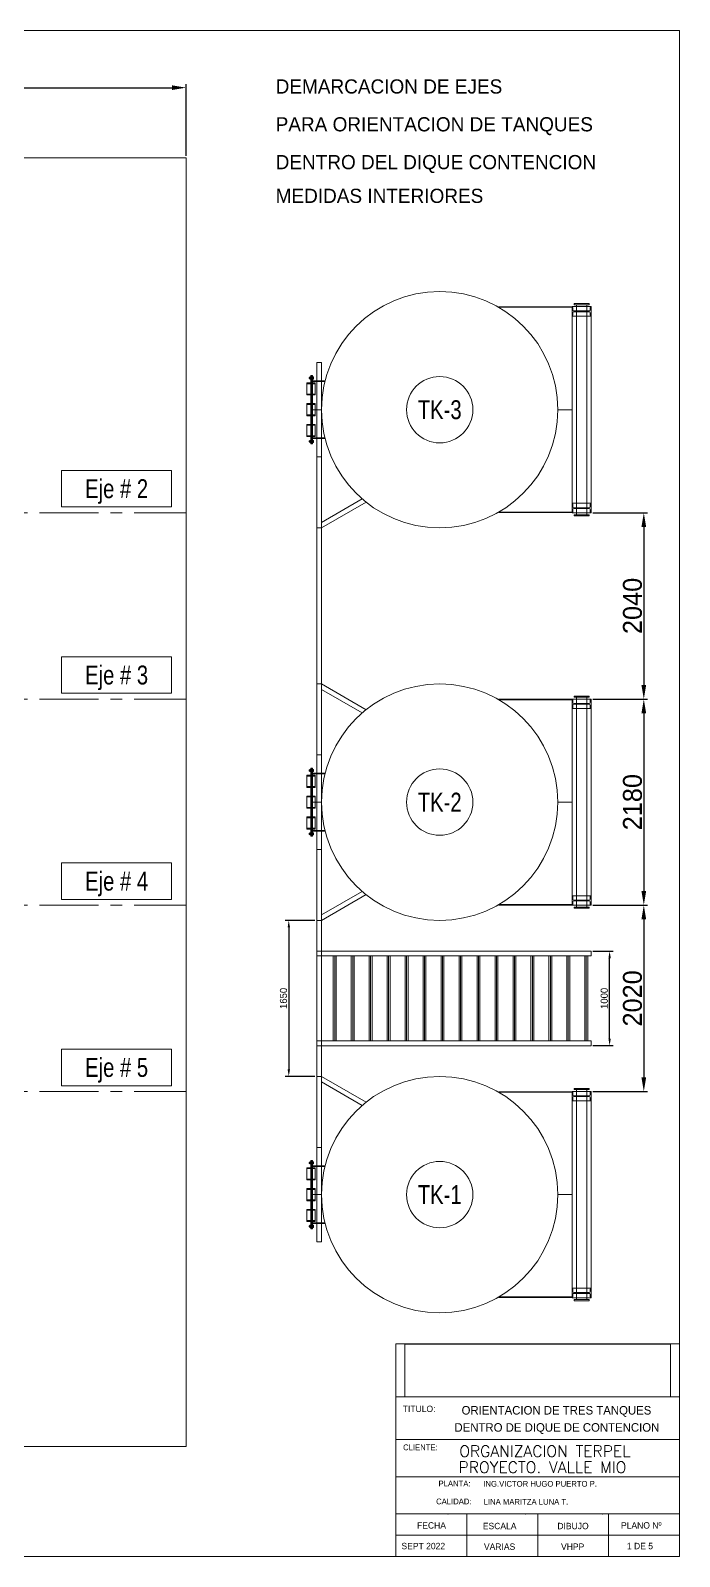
# Model space of a CAD drawing. Header units: millimetres. Extents: x 328839 to 396304, y 3800 to 39483.
# Drawn here: x 363123 to 369985, y 23347 to 39483 of the extents above; entities that cross this region are included whole.
import ezdxf
from ezdxf.enums import TextEntityAlignment as Align

# ---------------------------------------------------------------- set-up
doc = ezdxf.new("R2010")
doc.units = ezdxf.units.MM
doc.linetypes.add('CENTER', pattern=[2, 1.25, -0.25, 0.25, -0.25])
for name, color, linetype, lineweight in [('CENTER', 5, 'CENTER', 9), ('COTA', 2, 'Continuous', 9), ('cotas', 2, 'Continuous', 13), ('FIBRA', 3, 'Continuous', 20), ('ipe 200', 3, 'Continuous', 9), ('texto', 7, 'Continuous', 18)]:
    doc.layers.add(name, color=color, linetype=linetype, lineweight=lineweight)
doc.styles.add('ROMAND', font='romand')
doc.dimstyles.new('ISO-25', dxfattribs={"dimtxt": 75, "dimasz": 75, "dimexe": 37.5, "dimexo": 18.75, "dimgap": 19, "dimtad": 1, "dimtxsty": 'Standard', "dimcen": 75, "dimadec": 0, "dimazin": 0, "dimtfac": 1, "dimtmove": 0, "dimatfit": 3, "dimfxl": 1, "dimarcsym": 0})
picture_1 = doc.add_image_def('image1.jpg', size_in_pixel=(1415, 280))

# ---------------------------------------------------------------- blocks, each defined once
blk = doc.blocks.new('*U342')
at = {"layer": 'cotas'}
for p, q in [((-450, 15), (450, 15)), ((-450, 0), (450, 0)), ((-450, -15), (450, -15))]:
    blk.add_line(p, q, dxfattribs=at)
blk = doc.blocks.new('*U343')
at = {"layer": 'COTA', "color": 0, "linetype": 'ByBlock', "lineweight": -2, "transparency": 16777216}
for p in [(0, 0), (0, -190), (0, -380), (0, -570), (0, -760), (0, -950), (0, -1140), (0, -1330), (0, -1520), (0, -1710), (0, -1900), (0, -2090), (0, -2280), (0, -2470), (0, -2660)]:
    blk.add_blockref('*U342', p, dxfattribs=at)
blk = doc.blocks.new('*D347')
at = {"layer": 'COTA', "color": 0, "lineweight": -2, "transparency": 16777216}
for p, q in [((366131, 30074), (365817, 30074)), ((365854, 29999), (365854, 28499)), ((366131, 28424), (365817, 28424))]:
    blk.add_line(p, q, dxfattribs=at)
at = {"layer": 'COTA', "color": 0, "transparency": 16777216}
for points in [[(365842, 29999), (365867, 29999), (365854, 30074)], [(365842, 28499), (365867, 28499), (365854, 28424)]]:
    blk.add_solid(points, dxfattribs=at)
at = {"layer": 'Defpoints', "color": 0, "transparency": 16777216}
for p in [(366150, 30074), (365854, 28424), (366150, 28424)]:
    blk.add_point(p, dxfattribs=at)
at = {"layer": 'COTA', "color": 0, "transparency": 16777216, "insert": (365798, 29249), "char_height": 75, "attachment_point": 5, "rotation": 90}
blk.add_mtext('1650', dxfattribs=at)
blk = doc.blocks.new('*D348')
at = {"layer": 'COTA', "color": 0, "lineweight": -2, "transparency": 16777216}
for p, q in [((369069, 29749), (369284, 29749)), ((369246, 28824), (369246, 29674)), ((369069, 28749), (369284, 28749))]:
    blk.add_line(p, q, dxfattribs=at)
at = {"layer": 'COTA', "color": 0, "transparency": 16777216}
for points in [[(369234, 29674), (369259, 29674), (369246, 29749)], [(369234, 28824), (369259, 28824), (369246, 28749)]]:
    blk.add_solid(points, dxfattribs=at)
at = {"layer": 'Defpoints', "color": 0, "transparency": 16777216}
for p in [(369050, 29749), (369246, 29749), (369050, 28749)]:
    blk.add_point(p, dxfattribs=at)
at = {"layer": 'COTA', "color": 0, "transparency": 16777216, "insert": (369190, 29249), "char_height": 75, "attachment_point": 5, "rotation": 90}
blk.add_mtext('1000', dxfattribs=at)
blk = doc.blocks.new('*D349')
at = {"layer": 'Defpoints', "color": 0, "transparency": 16777216}
for p in [(364768, 38879), (351218, 38139), (364768, 38139)]:
    blk.add_point(p, dxfattribs=at)
at = {"layer": 'ipe 200', "color": 0, "lineweight": -2, "transparency": 16777216}
for p, q in [((351218, 38158), (351218, 38916)), ((364768, 38158), (364768, 38916)), ((351368, 38879), (364618, 38879))]:
    blk.add_line(p, q, dxfattribs=at)
at = {"layer": 'ipe 200', "color": 0, "transparency": 16777216}
for points in [[(351368, 38904), (351368, 38854), (351218, 38879)], [(364618, 38904), (364618, 38854), (364768, 38879)]]:
    blk.add_solid(points, dxfattribs=at)
at = {"layer": 'ipe 200', "color": 0, "transparency": 16777216, "insert": (357993, 39048), "char_height": 300, "attachment_point": 5}
blk.add_mtext('13550', dxfattribs=at)
blk = doc.blocks.new('*D344')
at = {"layer": 'Defpoints', "color": 0, "transparency": 16777216}
for p in [(369050, 34384), (369050, 32414), (369608, 32414)]:
    blk.add_point(p, dxfattribs=at)
at = {"layer": 'ipe 200', "color": 0, "lineweight": -2, "transparency": 16777216}
for p, q in [((369069, 34384), (369646, 34384)), ((369608, 34234), (369608, 32564)), ((369069, 32414), (369646, 32414))]:
    blk.add_line(p, q, dxfattribs=at)
at = {"layer": 'ipe 200', "color": 0, "transparency": 16777216}
for points in [[(369583, 34234), (369633, 34234), (369608, 34384)], [(369583, 32564), (369633, 32564), (369608, 32414)]]:
    blk.add_solid(points, dxfattribs=at)
at = {"layer": 'ipe 200', "color": 0, "transparency": 16777216, "insert": (369489, 33399), "char_height": 200, "attachment_point": 5, "rotation": 90}
blk.add_mtext('2040', dxfattribs=at)
blk = doc.blocks.new('*D345')
at = {"layer": 'Defpoints', "color": 0, "transparency": 16777216}
for p in [(369050, 32414), (369050, 30234), (369608, 30234)]:
    blk.add_point(p, dxfattribs=at)
at = {"layer": 'ipe 200', "color": 0, "lineweight": -2, "transparency": 16777216}
for p, q in [((369069, 32414), (369646, 32414)), ((369608, 32264), (369608, 30384)), ((369069, 30234), (369646, 30234))]:
    blk.add_line(p, q, dxfattribs=at)
at = {"layer": 'ipe 200', "color": 0, "transparency": 16777216}
for points in [[(369583, 32264), (369633, 32264), (369608, 32414)], [(369583, 30384), (369633, 30384), (369608, 30234)]]:
    blk.add_solid(points, dxfattribs=at)
at = {"layer": 'ipe 200', "color": 0, "transparency": 16777216, "insert": (369489, 31324), "char_height": 200, "attachment_point": 5, "rotation": 90}
blk.add_mtext('2180', dxfattribs=at)
blk = doc.blocks.new('*D346')
at = {"layer": 'Defpoints', "color": 0, "transparency": 16777216}
for p in [(369050, 30234), (369050, 28264), (369608, 28264)]:
    blk.add_point(p, dxfattribs=at)
at = {"layer": 'ipe 200', "color": 0, "lineweight": -2, "transparency": 16777216}
for p, q in [((369069, 30234), (369646, 30234)), ((369608, 30084), (369608, 28414)), ((369069, 28264), (369646, 28264))]:
    blk.add_line(p, q, dxfattribs=at)
at = {"layer": 'ipe 200', "color": 0, "transparency": 16777216}
for points in [[(369583, 30084), (369633, 30084), (369608, 30234)], [(369583, 28414), (369633, 28414), (369608, 28264)]]:
    blk.add_solid(points, dxfattribs=at)
at = {"layer": 'ipe 200', "color": 0, "transparency": 16777216, "insert": (369489, 29249), "char_height": 200, "attachment_point": 5, "rotation": 90}
blk.add_mtext('2020', dxfattribs=at)

msp = doc.modelspace()

# ---------------------------------------------------------------- linework, layer by layer
at = {"lineweight": 9}
for p, q in [((369985.062, 27097.478), (369985.062, 23347.478)), ((366986.494, 25597.478), (369985.062, 25597.478)), ((366986.494, 23347.478), (366986.494, 25597.478)), ((366986.494, 25034.978), (369985.062, 25034.978)), ((366986.494, 24584.978), (369985.062, 24584.978)), ((366986.494, 24397.478), (366986.494, 23947.478)), ((366986.494, 24187.998), (369985.062, 24187.998)), ((366986.494, 23647.478), (366986.494, 23947.478)), ((366986.494, 23797.478), (369985.062, 23797.478)), ((367736.136, 23797.478), (367736.136, 23347.478)), ((368485.778, 23797.478), (368485.778, 23347.478)), ((369235.42, 23797.478), (369235.42, 23347.478)), ((366986.494, 23347.478), (366986.494, 23647.478)), ((366986.494, 23572.478), (369985.062, 23572.478)), ((369985.062, 23347.478), (365635.062, 23347.478)), ((369985.062, 23347.478), (365635.062, 23347.478)), ((366236.494, 23347.478), (366986.494, 23347.478)), ((366236.494, 23347.478), (366986.494, 23347.478))]:
    msp.add_line(p, q, dxfattribs=at)
for p in [(367538.187, 23797.478), (368353.812, 23797.478), (369169.437, 23797.478)]:
    msp.add_point(p, dxfattribs=at)
at = {"layer": 'CENTER', "ltscale": 500}
for p, q in [((351218.113, 34383.852), (364768.113, 34383.852)), ((351218.113, 32413.852), (364768.113, 32413.852)), ((351218.113, 30233.852), (364768.113, 30233.852)), ((351218.113, 28263.852), (364768.113, 28263.852))]:
    msp.add_line(p, q, dxfattribs=at)
at = {"layer": 'COTA'}
for p, q in [((368074.842, 36562.384), (368849.842, 36562.384)), ((368074.842, 36556.384), (368849.842, 36556.384)), ((368849.842, 34383.852), (368849.842, 36563.852)), ((368849.842, 36463.852), (368849.842, 36563.852)), ((369049.842, 36563.852), (368849.842, 36563.852)), ((368849.842, 34391.32), (368849.842, 36556.384)), ((368857.842, 36527.852), (368857.842, 36555.852)), ((368857.842, 36471.852), (368857.842, 36499.852)), ((368867.842, 36517.852), (369031.842, 36517.852)), ((368867.842, 36509.852), (369031.842, 36509.852)), ((368869.842, 36583.852), (368869.842, 36595.852)), ((368869.842, 36595.852), (369029.842, 36595.852)), ((368869.842, 36583.852), (369029.842, 36583.852)), ((368894.842, 34363.852), (368894.842, 36583.852)), ((369004.842, 34363.852), (369004.842, 36583.852)), ((369029.842, 36595.852), (369029.842, 36583.852)), ((369041.842, 36555.852), (369041.842, 36527.852)), ((369041.842, 36499.852), (369041.842, 36471.852)), ((369049.842, 36563.852), (369049.842, 36463.852)), ((369049.842, 34383.852), (369049.842, 36563.852)), ((368849.842, 36463.852), (369049.842, 36463.852)), ((366149.842, 34973.852), (366149.842, 35973.852)), ((366149.842, 35973.852), (366199.842, 35973.852)), ((366199.842, 35973.852), (366199.842, 34973.852)), ((368699.842, 35473.852), (368849.842, 35473.852)), ((366199.842, 34973.852), (366149.842, 34973.852)), ((366149.842, 34973.852), (366149.842, 34223.852)), ((366199.842, 34223.852), (366199.842, 34973.852)), ((366630.225, 34530.069), (366199.842, 34281.587)), ((366671.199, 34495.99), (366199.842, 34223.852)), ((368074.842, 34391.32), (368849.842, 34391.32)), ((368074.842, 34385.32), (368849.842, 34385.32)), ((368849.842, 34383.852), (368849.842, 34483.852)), ((368849.842, 34483.852), (369049.842, 34483.852)), ((368849.842, 34383.852), (369049.842, 34383.852)), ((368857.842, 34447.852), (368857.842, 34475.852)), ((368857.842, 34391.852), (368857.842, 34419.852)), ((368867.842, 34437.852), (369031.842, 34437.852)), ((368867.842, 34429.852), (369031.842, 34429.852)), ((369041.842, 34475.852), (369041.842, 34447.852)), ((369041.842, 34419.852), (369041.842, 34391.852)), ((369049.842, 34483.852), (369049.842, 34383.852)), ((366149.842, 34223.852), (366199.842, 34223.852)), ((366149.842, 32573.852), (366149.842, 34223.852)), ((366199.842, 32573.852), (366199.842, 34223.852)), ((368869.842, 34363.852), (369029.842, 34363.852)), ((368869.842, 34363.852), (368869.842, 34351.852)), ((368869.842, 34351.852), (369029.842, 34351.852)), ((369029.842, 34351.852), (369029.842, 34363.852)), ((366149.842, 31823.852), (366149.842, 32573.852)), ((366149.842, 32573.852), (366199.842, 32573.852)), ((366671.199, 32301.714), (366199.842, 32573.852)), ((366199.842, 32573.852), (366199.842, 31823.852)), ((366630.225, 32267.636), (366199.842, 32516.117)), ((368869.842, 32433.852), (368869.842, 32445.852)), ((368869.842, 32445.852), (369029.842, 32445.852)), ((368869.842, 32433.852), (369029.842, 32433.852)), ((368894.842, 30213.852), (368894.842, 32433.852)), ((369004.842, 30213.852), (369004.842, 32433.852)), ((369029.842, 32445.852), (369029.842, 32433.852)), ((368074.842, 32412.384), (368849.842, 32412.384)), ((368074.842, 32406.384), (368849.842, 32406.384)), ((368849.842, 30233.852), (368849.842, 32413.852)), ((368849.842, 32313.852), (368849.842, 32413.852)), ((369049.842, 32413.852), (368849.842, 32413.852)), ((368849.842, 30241.32), (368849.842, 32406.384)), ((368849.842, 32313.852), (369049.842, 32313.852)), ((368857.842, 32377.852), (368857.842, 32405.852)), ((368857.842, 32321.852), (368857.842, 32349.852)), ((368867.842, 32367.852), (369031.842, 32367.852)), ((368867.842, 32359.852), (369031.842, 32359.852)), ((369041.842, 32405.852), (369041.842, 32377.852)), ((369041.842, 32349.852), (369041.842, 32321.852)), ((369049.842, 32413.852), (369049.842, 32313.852)), ((369049.842, 30233.852), (369049.842, 32413.852)), ((366149.842, 30823.852), (366149.842, 31823.852)), ((366149.842, 31823.852), (366199.842, 31823.852)), ((366199.842, 31823.852), (366199.842, 30823.852)), ((368699.842, 31323.852), (368849.842, 31323.852)), ((366199.842, 30823.852), (366149.842, 30823.852)), ((366149.842, 30823.852), (366149.842, 30073.852)), ((366199.842, 30073.852), (366199.842, 30823.852)), ((366630.225, 30380.069), (366199.842, 30131.587)), ((366671.199, 30345.99), (366199.842, 30073.852)), ((368074.842, 30241.32), (368849.842, 30241.32)), ((368074.842, 30235.32), (368849.842, 30235.32)), ((368849.842, 30233.852), (368849.842, 30333.852)), ((368849.842, 30333.852), (369049.842, 30333.852)), ((368849.842, 30233.852), (369049.842, 30233.852)), ((368857.842, 30297.852), (368857.842, 30325.852)), ((368857.842, 30241.852), (368857.842, 30269.852)), ((368867.842, 30287.852), (369031.842, 30287.852)), ((368867.842, 30279.852), (369031.842, 30279.852)), ((368869.842, 30213.852), (369029.842, 30213.852)), ((368869.842, 30213.852), (368869.842, 30201.852)), ((368869.842, 30201.852), (369029.842, 30201.852)), ((369029.842, 30201.852), (369029.842, 30213.852)), ((369041.842, 30325.852), (369041.842, 30297.852)), ((369041.842, 30269.852), (369041.842, 30241.852)), ((369049.842, 30333.852), (369049.842, 30233.852)), ((366149.842, 30073.852), (366199.842, 30073.852)), ((366149.842, 28423.852), (366149.842, 30073.852)), ((366199.842, 28423.852), (366199.842, 30073.852)), ((366149.842, 29748.852), (369049.842, 29748.852)), ((366149.842, 29698.852), (369049.842, 29698.852)), ((369049.842, 29698.852), (369049.842, 29748.852)), ((366149.842, 28798.852), (369049.842, 28798.852)), ((366149.842, 28748.852), (369049.842, 28748.852)), ((369049.842, 28748.852), (369049.842, 28798.852)), ((366149.842, 27673.852), (366149.842, 28423.852)), ((366149.842, 28423.852), (366199.842, 28423.852)), ((366671.199, 28151.714), (366199.842, 28423.852)), ((366199.842, 28423.852), (366199.842, 27673.852)), ((366630.225, 28117.636), (366199.842, 28366.117)), ((368074.842, 28262.384), (368849.842, 28262.384)), ((368074.842, 28256.384), (368849.842, 28256.384)), ((368849.842, 26083.852), (368849.842, 28263.852)), ((368849.842, 28163.852), (368849.842, 28263.852)), ((369049.842, 28263.852), (368849.842, 28263.852)), ((368849.842, 26091.32), (368849.842, 28256.384)), ((368857.842, 28227.852), (368857.842, 28255.852)), ((368869.842, 28283.852), (368869.842, 28295.852)), ((368869.842, 28295.852), (369029.842, 28295.852)), ((368869.842, 28283.852), (369029.842, 28283.852)), ((368894.842, 26063.852), (368894.842, 28283.852)), ((369004.842, 26063.852), (369004.842, 28283.852)), ((369029.842, 28295.852), (369029.842, 28283.852)), ((369041.842, 28255.852), (369041.842, 28227.852)), ((369049.842, 28263.852), (369049.842, 28163.852)), ((369049.842, 26083.852), (369049.842, 28263.852)), ((368849.842, 28163.852), (369049.842, 28163.852)), ((368857.842, 28171.852), (368857.842, 28199.852)), ((368867.842, 28217.852), (369031.842, 28217.852)), ((368867.842, 28209.852), (369031.842, 28209.852)), ((369041.842, 28199.852), (369041.842, 28171.852)), ((366149.842, 26673.852), (366149.842, 27673.852)), ((366149.842, 27673.852), (366199.842, 27673.852)), ((366199.842, 27673.852), (366199.842, 26673.852)), ((368699.842, 27173.852), (368849.842, 27173.852)), ((366199.842, 26673.852), (366149.842, 26673.852)), ((368849.842, 26083.852), (368849.842, 26183.852)), ((368849.842, 26183.852), (369049.842, 26183.852)), ((368857.842, 26147.852), (368857.842, 26175.852)), ((369041.842, 26175.852), (369041.842, 26147.852)), ((369049.842, 26183.852), (369049.842, 26083.852)), ((368074.842, 26091.32), (368849.842, 26091.32)), ((368074.842, 26085.32), (368849.842, 26085.32)), ((368849.842, 26083.852), (369049.842, 26083.852)), ((368857.842, 26091.852), (368857.842, 26119.852)), ((368867.842, 26137.852), (369031.842, 26137.852)), ((368867.842, 26129.852), (369031.842, 26129.852)), ((368869.842, 26063.852), (369029.842, 26063.852)), ((368869.842, 26063.852), (368869.842, 26051.852)), ((368869.842, 26051.852), (369029.842, 26051.852)), ((369029.842, 26051.852), (369029.842, 26063.852)), ((369041.842, 26119.852), (369041.842, 26091.852))]:
    msp.add_line(p, q, dxfattribs=at)
at = {"layer": 'COTA', "lineweight": 9}
for p, q in [((366088.842, 35113.852), (366088.842, 35833.852)), ((366096.842, 35833.852), (366088.842, 35833.852)), ((366096.842, 35833.852), (366099.842, 35833.852)), ((366096.842, 35833.852), (366096.842, 35113.852)), ((366096.842, 35778.852), (366096.842, 35833.852)), ((366099.842, 35168.852), (366099.842, 35833.852)), ((366099.842, 35778.852), (366099.842, 35833.852)), ((366105.842, 35833.852), (366099.842, 35833.852)), ((366105.842, 35833.852), (366105.842, 35113.852)), ((366043.842, 35629.852), (366043.842, 35757.852)), ((366043.842, 35757.852), (366133.842, 35757.852)), ((366069.842, 35802.852), (366069.842, 35814.852)), ((366069.842, 35814.852), (366105.842, 35814.852)), ((366105.842, 35802.852), (366069.842, 35802.852)), ((366077.842, 35819.852), (366076.842, 35818.852)), ((366076.842, 35818.852), (366076.842, 35798.852)), ((366077.842, 35797.852), (366076.842, 35798.852)), ((366077.842, 35819.852), (366087.842, 35819.852)), ((366077.842, 35814.852), (366088.842, 35814.852)), ((366077.842, 35802.852), (366088.842, 35802.852)), ((366087.842, 35797.852), (366077.842, 35797.852)), ((366087.842, 35819.852), (366088.842, 35818.852)), ((366087.842, 35797.852), (366088.842, 35798.852)), ((366088.842, 35818.852), (366088.842, 35798.852)), ((366099.842, 35778.852), (366096.842, 35778.852)), ((366105.842, 35778.852), (366099.842, 35778.852)), ((366099.842, 35778.852), (366105.842, 35772.852)), ((366105.842, 35797.852), (366105.842, 35819.852)), ((366105.842, 35819.852), (366112.842, 35819.852)), ((366105.842, 35814.852), (366105.842, 35802.852)), ((366105.842, 35814.852), (366113.842, 35814.852)), ((366105.842, 35802.852), (366113.842, 35802.852)), ((366112.842, 35797.852), (366105.842, 35797.852)), ((366105.842, 35778.852), (366237.623, 35778.852)), ((366105.842, 35772.852), (366236.13, 35772.852)), ((366112.842, 35819.852), (366113.842, 35818.852)), ((366112.842, 35797.852), (366113.842, 35798.852)), ((366113.842, 35818.852), (366113.842, 35798.852)), ((366133.842, 35757.852), (366133.842, 35629.852)), ((366133.842, 35629.852), (366043.842, 35629.852)), ((366043.842, 35409.852), (366043.842, 35537.852)), ((366043.842, 35537.852), (366133.842, 35537.852)), ((366133.842, 35537.852), (366133.842, 35409.852)), ((366133.842, 35409.852), (366043.842, 35409.852)), ((366099.842, 35473.852), (366199.842, 35473.852)), ((366043.842, 35189.852), (366043.842, 35317.852)), ((366043.842, 35317.852), (366133.842, 35317.852)), ((366133.842, 35189.852), (366043.842, 35189.852)), ((366133.842, 35317.852), (366133.842, 35189.852)), ((366069.842, 35144.852), (366069.842, 35132.852)), ((366105.842, 35144.852), (366069.842, 35144.852)), ((366069.842, 35132.852), (366105.842, 35132.852)), ((366077.842, 35149.852), (366076.842, 35148.852)), ((366076.842, 35128.852), (366076.842, 35148.852)), ((366077.842, 35127.852), (366076.842, 35128.852)), ((366087.842, 35149.852), (366077.842, 35149.852)), ((366077.842, 35144.852), (366088.842, 35144.852)), ((366077.842, 35132.852), (366088.842, 35132.852)), ((366077.842, 35127.852), (366087.842, 35127.852)), ((366087.842, 35149.852), (366088.842, 35148.852)), ((366087.842, 35127.852), (366088.842, 35128.852)), ((366088.842, 35128.852), (366088.842, 35148.852)), ((366088.842, 35113.852), (366096.842, 35113.852)), ((366096.842, 35113.852), (366088.842, 35113.852)), ((366096.842, 35113.852), (366099.842, 35113.852)), ((366099.842, 35168.852), (366105.842, 35174.852)), ((366099.842, 35168.852), (366237.623, 35168.852)), ((366099.842, 35113.852), (366099.842, 35168.852)), ((366105.842, 35113.852), (366099.842, 35113.852)), ((366105.842, 35174.852), (366236.13, 35174.852)), ((366105.842, 35149.852), (366105.842, 35127.852)), ((366112.842, 35149.852), (366105.842, 35149.852)), ((366105.842, 35132.852), (366105.842, 35144.852)), ((366105.842, 35144.852), (366113.842, 35144.852)), ((366105.842, 35132.852), (366113.842, 35132.852)), ((366105.842, 35127.852), (366112.842, 35127.852)), ((366112.842, 35149.852), (366113.842, 35148.852)), ((366112.842, 35127.852), (366113.842, 35128.852)), ((366113.842, 35128.852), (366113.842, 35148.852)), ((366069.842, 31652.852), (366069.842, 31664.852)), ((366069.842, 31664.852), (366105.842, 31664.852)), ((366105.842, 31652.852), (366069.842, 31652.852)), ((366077.842, 31669.852), (366076.842, 31668.852)), ((366076.842, 31668.852), (366076.842, 31648.852)), ((366077.842, 31647.852), (366076.842, 31648.852)), ((366077.842, 31669.852), (366087.842, 31669.852)), ((366077.842, 31664.852), (366088.842, 31664.852)), ((366077.842, 31652.852), (366088.842, 31652.852)), ((366087.842, 31647.852), (366077.842, 31647.852)), ((366087.842, 31669.852), (366088.842, 31668.852)), ((366087.842, 31647.852), (366088.842, 31648.852)), ((366088.842, 30963.852), (366088.842, 31683.852)), ((366096.842, 31683.852), (366088.842, 31683.852)), ((366088.842, 31668.852), (366088.842, 31648.852)), ((366096.842, 31683.852), (366099.842, 31683.852)), ((366096.842, 31683.852), (366096.842, 30963.852)), ((366096.842, 31628.852), (366096.842, 31683.852)), ((366099.842, 31628.852), (366096.842, 31628.852)), ((366099.842, 31018.852), (366099.842, 31683.852)), ((366099.842, 31628.852), (366099.842, 31683.852)), ((366105.842, 31683.852), (366099.842, 31683.852)), ((366105.842, 31628.852), (366099.842, 31628.852)), ((366099.842, 31628.852), (366105.842, 31622.852)), ((366105.842, 31683.852), (366105.842, 30963.852)), ((366105.842, 31647.852), (366105.842, 31669.852)), ((366105.842, 31669.852), (366112.842, 31669.852)), ((366105.842, 31664.852), (366105.842, 31652.852)), ((366105.842, 31664.852), (366113.842, 31664.852)), ((366105.842, 31652.852), (366113.842, 31652.852)), ((366112.842, 31647.852), (366105.842, 31647.852)), ((366105.842, 31628.852), (366237.623, 31628.852)), ((366112.842, 31669.852), (366113.842, 31668.852)), ((366112.842, 31647.852), (366113.842, 31648.852)), ((366113.842, 31668.852), (366113.842, 31648.852)), ((366043.842, 31479.852), (366043.842, 31607.852)), ((366043.842, 31607.852), (366133.842, 31607.852)), ((366133.842, 31479.852), (366043.842, 31479.852)), ((366105.842, 31622.852), (366236.13, 31622.852)), ((366133.842, 31607.852), (366133.842, 31479.852)), ((366043.842, 31259.852), (366043.842, 31387.852)), ((366043.842, 31387.852), (366133.842, 31387.852)), ((366099.842, 31323.852), (366199.842, 31323.852)), ((366133.842, 31387.852), (366133.842, 31259.852)), ((366133.842, 31259.852), (366043.842, 31259.852)), ((366043.842, 31039.852), (366043.842, 31167.852)), ((366043.842, 31167.852), (366133.842, 31167.852)), ((366133.842, 31167.852), (366133.842, 31039.852)), ((366133.842, 31039.852), (366043.842, 31039.852)), ((366069.842, 30994.852), (366069.842, 30982.852)), ((366105.842, 30994.852), (366069.842, 30994.852)), ((366069.842, 30982.852), (366105.842, 30982.852)), ((366077.842, 30999.852), (366076.842, 30998.852)), ((366076.842, 30978.852), (366076.842, 30998.852)), ((366087.842, 30999.852), (366077.842, 30999.852)), ((366077.842, 30994.852), (366088.842, 30994.852)), ((366077.842, 30982.852), (366088.842, 30982.852)), ((366087.842, 30999.852), (366088.842, 30998.852)), ((366088.842, 30978.852), (366088.842, 30998.852)), ((366099.842, 31018.852), (366105.842, 31024.852)), ((366099.842, 31018.852), (366237.623, 31018.852)), ((366099.842, 30963.852), (366099.842, 31018.852)), ((366105.842, 31024.852), (366236.13, 31024.852)), ((366105.842, 30999.852), (366105.842, 30977.852)), ((366112.842, 30999.852), (366105.842, 30999.852)), ((366105.842, 30982.852), (366105.842, 30994.852)), ((366105.842, 30994.852), (366113.842, 30994.852)), ((366105.842, 30982.852), (366113.842, 30982.852)), ((366112.842, 30999.852), (366113.842, 30998.852)), ((366113.842, 30978.852), (366113.842, 30998.852)), ((366077.842, 30977.852), (366076.842, 30978.852)), ((366077.842, 30977.852), (366087.842, 30977.852)), ((366087.842, 30977.852), (366088.842, 30978.852)), ((366088.842, 30963.852), (366096.842, 30963.852)), ((366096.842, 30963.852), (366088.842, 30963.852)), ((366096.842, 30963.852), (366099.842, 30963.852)), ((366105.842, 30963.852), (366099.842, 30963.852)), ((366105.842, 30977.852), (366112.842, 30977.852)), ((366112.842, 30977.852), (366113.842, 30978.852)), ((366043.842, 27329.852), (366043.842, 27457.852)), ((366043.842, 27457.852), (366133.842, 27457.852)), ((366069.842, 27502.852), (366069.842, 27514.852)), ((366069.842, 27514.852), (366105.842, 27514.852)), ((366105.842, 27502.852), (366069.842, 27502.852)), ((366077.842, 27519.852), (366076.842, 27518.852)), ((366076.842, 27518.852), (366076.842, 27498.852)), ((366077.842, 27497.852), (366076.842, 27498.852)), ((366077.842, 27519.852), (366087.842, 27519.852)), ((366077.842, 27514.852), (366088.842, 27514.852)), ((366077.842, 27502.852), (366088.842, 27502.852)), ((366087.842, 27497.852), (366077.842, 27497.852)), ((366087.842, 27519.852), (366088.842, 27518.852)), ((366087.842, 27497.852), (366088.842, 27498.852)), ((366088.842, 26813.852), (366088.842, 27533.852)), ((366096.842, 27533.852), (366088.842, 27533.852)), ((366088.842, 27518.852), (366088.842, 27498.852)), ((366096.842, 27533.852), (366099.842, 27533.852)), ((366096.842, 27533.852), (366096.842, 26813.852)), ((366096.842, 27478.852), (366096.842, 27533.852)), ((366099.842, 27478.852), (366096.842, 27478.852)), ((366099.842, 26868.852), (366099.842, 27533.852)), ((366099.842, 27478.852), (366099.842, 27533.852)), ((366105.842, 27533.852), (366099.842, 27533.852)), ((366105.842, 27478.852), (366099.842, 27478.852)), ((366099.842, 27478.852), (366105.842, 27472.852)), ((366105.842, 27533.852), (366105.842, 26813.852)), ((366105.842, 27497.852), (366105.842, 27519.852)), ((366105.842, 27519.852), (366112.842, 27519.852)), ((366105.842, 27514.852), (366105.842, 27502.852)), ((366105.842, 27514.852), (366113.842, 27514.852)), ((366105.842, 27502.852), (366113.842, 27502.852)), ((366112.842, 27497.852), (366105.842, 27497.852)), ((366105.842, 27478.852), (366237.623, 27478.852)), ((366105.842, 27472.852), (366236.13, 27472.852)), ((366112.842, 27519.852), (366113.842, 27518.852)), ((366112.842, 27497.852), (366113.842, 27498.852)), ((366113.842, 27518.852), (366113.842, 27498.852)), ((366133.842, 27457.852), (366133.842, 27329.852)), ((366133.842, 27329.852), (366043.842, 27329.852)), ((366043.842, 27109.852), (366043.842, 27237.852)), ((366043.842, 27237.852), (366133.842, 27237.852)), ((366133.842, 27109.852), (366043.842, 27109.852)), ((366099.842, 27173.852), (366199.842, 27173.852)), ((366133.842, 27237.852), (366133.842, 27109.852)), ((366043.842, 26889.852), (366043.842, 27017.852)), ((366043.842, 27017.852), (366133.842, 27017.852)), ((366133.842, 27017.852), (366133.842, 26889.852)), ((366133.842, 26889.852), (366043.842, 26889.852)), ((366069.842, 26844.852), (366069.842, 26832.852)), ((366105.842, 26844.852), (366069.842, 26844.852)), ((366069.842, 26832.852), (366105.842, 26832.852)), ((366077.842, 26849.852), (366076.842, 26848.852)), ((366076.842, 26828.852), (366076.842, 26848.852)), ((366077.842, 26827.852), (366076.842, 26828.852)), ((366087.842, 26849.852), (366077.842, 26849.852)), ((366077.842, 26844.852), (366088.842, 26844.852)), ((366077.842, 26832.852), (366088.842, 26832.852)), ((366077.842, 26827.852), (366087.842, 26827.852)), ((366087.842, 26849.852), (366088.842, 26848.852)), ((366087.842, 26827.852), (366088.842, 26828.852)), ((366088.842, 26828.852), (366088.842, 26848.852)), ((366088.842, 26813.852), (366096.842, 26813.852)), ((366096.842, 26813.852), (366088.842, 26813.852)), ((366096.842, 26813.852), (366099.842, 26813.852)), ((366099.842, 26868.852), (366105.842, 26874.852)), ((366099.842, 26868.852), (366237.623, 26868.852)), ((366099.842, 26813.852), (366099.842, 26868.852)), ((366105.842, 26813.852), (366099.842, 26813.852)), ((366105.842, 26874.852), (366236.13, 26874.852)), ((366105.842, 26849.852), (366105.842, 26827.852)), ((366112.842, 26849.852), (366105.842, 26849.852)), ((366105.842, 26832.852), (366105.842, 26844.852)), ((366105.842, 26844.852), (366113.842, 26844.852)), ((366105.842, 26832.852), (366113.842, 26832.852)), ((366105.842, 26827.852), (366112.842, 26827.852)), ((366112.842, 26849.852), (366113.842, 26848.852)), ((366112.842, 26827.852), (366113.842, 26828.852)), ((366113.842, 26828.852), (366113.842, 26848.852))]:
    msp.add_line(p, q, dxfattribs=at)
at = {"layer": 'COTA', "lineweight": 9, "ltscale": 0.1}
for p, q in [((366043.842, 35748.852), (366133.842, 35748.852)), ((366043.842, 35638.852), (366133.842, 35638.852)), ((366043.842, 35528.852), (366133.842, 35528.852)), ((366043.842, 35418.852), (366133.842, 35418.852)), ((366043.842, 35308.852), (366133.842, 35308.852)), ((366043.842, 35198.852), (366133.842, 35198.852)), ((366043.842, 31598.852), (366133.842, 31598.852)), ((366043.842, 31488.852), (366133.842, 31488.852)), ((366043.842, 31378.852), (366133.842, 31378.852)), ((366043.842, 31268.852), (366133.842, 31268.852)), ((366043.842, 31158.852), (366133.842, 31158.852)), ((366043.842, 31048.852), (366133.842, 31048.852)), ((366043.842, 27448.852), (366133.842, 27448.852)), ((366043.842, 27338.852), (366133.842, 27338.852)), ((366043.842, 27228.852), (366133.842, 27228.852)), ((366043.842, 27118.852), (366133.842, 27118.852)), ((366043.842, 27008.852), (366133.842, 27008.852)), ((366043.842, 26898.852), (366133.842, 26898.852))]:
    msp.add_line(p, q, dxfattribs=at)
at = {"layer": 'COTA', "lineweight": 9, "ltscale": 0.05}
for p, q in [((366069.842, 35813.852), (366105.842, 35813.852)), ((366105.842, 35803.852), (366069.842, 35803.852)), ((366105.842, 35143.852), (366069.842, 35143.852)), ((366069.842, 35133.852), (366105.842, 35133.852)), ((366069.842, 31663.852), (366105.842, 31663.852)), ((366105.842, 31653.852), (366069.842, 31653.852)), ((366105.842, 30993.852), (366069.842, 30993.852)), ((366069.842, 30983.852), (366105.842, 30983.852)), ((366069.842, 27513.852), (366105.842, 27513.852)), ((366105.842, 27503.852), (366069.842, 27503.852)), ((366105.842, 26843.852), (366069.842, 26843.852)), ((366069.842, 26833.852), (366105.842, 26833.852))]:
    msp.add_line(p, q, dxfattribs=at)
at = {"layer": 'COTA'}
for centre in [(367449.842, 35473.852), (367449.842, 31323.852), (367449.842, 27173.852)]:
    msp.add_circle(centre, 1250, dxfattribs=at)
for centre, radius, start, end in [((368849.842, 36555.852), 8, 0, 90), ((368849.842, 36471.852), 8, 270, 0), ((368867.842, 36527.852), 10, 180, 270), ((368867.842, 36499.852), 10, 90, 180), ((369031.842, 36527.852), 10, 270, 0), ((369031.842, 36499.852), 10, 0, 90), ((369049.842, 36555.852), 8, 90, 180), ((369049.842, 36471.852), 8, 180, 270), ((368849.842, 34475.852), 8, 0, 90), ((368849.842, 34391.852), 8, 270, 0), ((368867.842, 34447.852), 10, 180, 270), ((368867.842, 34419.852), 10, 90, 180), ((369031.842, 34447.852), 10, 270, 0), ((369031.842, 34419.852), 10, 0, 90), ((369049.842, 34475.852), 8, 90, 180), ((369049.842, 34391.852), 8, 180, 270), ((368849.842, 32405.852), 8, 0, 90), ((368849.842, 32321.852), 8, 270, 0), ((368867.842, 32377.852), 10, 180, 270), ((368867.842, 32349.852), 10, 90, 180), ((369031.842, 32377.852), 10, 270, 0), ((369031.842, 32349.852), 10, 0, 90), ((369049.842, 32405.852), 8, 90, 180), ((369049.842, 32321.852), 8, 180, 270), ((368849.842, 30325.852), 8, 0, 90), ((368849.842, 30241.852), 8, 270, 0), ((368867.842, 30297.852), 10, 180, 270), ((368867.842, 30269.852), 10, 90, 180), ((369031.842, 30297.852), 10, 270, 0), ((369031.842, 30269.852), 10, 0, 90), ((369049.842, 30325.852), 8, 90, 180), ((369049.842, 30241.852), 8, 180, 270), ((368849.842, 28255.852), 8, 0, 90), ((369049.842, 28255.852), 8, 90, 180), ((368849.842, 28171.852), 8, 270, 0), ((368867.842, 28227.852), 10, 180, 270), ((368867.842, 28199.852), 10, 90, 180), ((369031.842, 28227.852), 10, 270, 0), ((369031.842, 28199.852), 10, 0, 90), ((369049.842, 28171.852), 8, 180, 270), ((368849.842, 26175.852), 8, 0, 90), ((368867.842, 26147.852), 10, 180, 270), ((369031.842, 26147.852), 10, 270, 0), ((369049.842, 26175.852), 8, 90, 180), ((368849.842, 26091.852), 8, 270, 0), ((368867.842, 26119.852), 10, 90, 180), ((369031.842, 26119.852), 10, 0, 90), ((369049.842, 26091.852), 8, 180, 270)]:
    msp.add_arc(centre, radius, start, end, dxfattribs=at)
at = {"layer": 'COTA', "lineweight": 9}
for centre, radius, start, end in [((366080.467, 35817.352), 3.625, 136.397181, 223.602819), ((366095.342, 35808.852), 18.5, 161.0753556, 198.9246444), ((366080.467, 35800.352), 3.625, 136.397181, 223.602819), ((366085.217, 35817.352), 3.625, 316.397181, 43.602819), ((366070.342, 35808.852), 18.5, 341.0753556, 18.9246444), ((366085.217, 35800.352), 3.625, 316.397181, 43.602819), ((366110.217, 35817.352), 3.625, 316.397181, 43.602819), ((366095.342, 35808.852), 18.5, 341.0753556, 18.9246444), ((366110.217, 35800.352), 3.625, 316.397181, 43.602819), ((366080.467, 35147.352), 3.625, 136.397181, 223.602819), ((366095.342, 35138.852), 18.5, 161.0753556, 198.9246444), ((366080.467, 35130.352), 3.625, 136.397181, 223.602819), ((366085.217, 35147.352), 3.625, 316.397181, 43.602819), ((366070.342, 35138.852), 18.5, 341.0753556, 18.9246444), ((366085.217, 35130.352), 3.625, 316.397181, 43.602819), ((366110.217, 35147.352), 3.625, 316.397181, 43.602819), ((366095.342, 35138.852), 18.5, 341.0753556, 18.9246444), ((366110.217, 35130.352), 3.625, 316.397181, 43.602819), ((366080.467, 31667.352), 3.625, 136.397181, 223.602819), ((366095.342, 31658.852), 18.5, 161.0753556, 198.9246444), ((366080.467, 31650.352), 3.625, 136.397181, 223.602819), ((366085.217, 31667.352), 3.625, 316.397181, 43.602819), ((366070.342, 31658.852), 18.5, 341.0753556, 18.9246444), ((366085.217, 31650.352), 3.625, 316.397181, 43.602819), ((366110.217, 31667.352), 3.625, 316.397181, 43.602819), ((366095.342, 31658.852), 18.5, 341.0753556, 18.9246444), ((366110.217, 31650.352), 3.625, 316.397181, 43.602819), ((366080.467, 30997.352), 3.625, 136.397181, 223.602819), ((366095.342, 30988.852), 18.5, 161.0753556, 198.9246444), ((366080.467, 30980.352), 3.625, 136.397181, 223.602819), ((366085.217, 30997.352), 3.625, 316.397181, 43.602819), ((366070.342, 30988.852), 18.5, 341.0753556, 18.9246444), ((366085.217, 30980.352), 3.625, 316.397181, 43.602819), ((366110.217, 30997.352), 3.625, 316.397181, 43.602819), ((366095.342, 30988.852), 18.5, 341.0753556, 18.9246444), ((366110.217, 30980.352), 3.625, 316.397181, 43.602819), ((366080.467, 27517.352), 3.625, 136.397181, 223.602819), ((366095.342, 27508.852), 18.5, 161.0753556, 198.9246444), ((366080.467, 27500.352), 3.625, 136.397181, 223.602819), ((366085.217, 27517.352), 3.625, 316.397181, 43.602819), ((366070.342, 27508.852), 18.5, 341.0753556, 18.9246444), ((366085.217, 27500.352), 3.625, 316.397181, 43.602819), ((366110.217, 27517.352), 3.625, 316.397181, 43.602819), ((366095.342, 27508.852), 18.5, 341.0753556, 18.9246444), ((366110.217, 27500.352), 3.625, 316.397181, 43.602819), ((366080.467, 26847.352), 3.625, 136.397181, 223.602819), ((366095.342, 26838.852), 18.5, 161.0753556, 198.9246444), ((366080.467, 26830.352), 3.625, 136.397181, 223.602819), ((366085.217, 26847.352), 3.625, 316.397181, 43.602819), ((366070.342, 26838.852), 18.5, 341.0753556, 18.9246444), ((366085.217, 26830.352), 3.625, 316.397181, 43.602819), ((366110.217, 26847.352), 3.625, 316.397181, 43.602819), ((366095.342, 26838.852), 18.5, 341.0753556, 18.9246444), ((366110.217, 26830.352), 3.625, 316.397181, 43.602819)]:
    msp.add_arc(centre, radius, start, end, dxfattribs=at)
at = {"layer": 'cotas', "lineweight": 9}
for p in [(367736.136, 23797.478), (368485.778, 23797.478), (369235.42, 23797.478)]:
    msp.add_point(p, dxfattribs=at)
at = {"layer": 'FIBRA', "lineweight": 9}
for p, q in [((349491.245, 39483.394), (369985.062, 39483.394)), ((369985.062, 23347.478), (369985.062, 39483.394)), ((349491.245, 23347.478), (369985.062, 23347.478))]:
    msp.add_line(p, q, dxfattribs=at)
at = {"layer": 'ipe 200'}
for p, q in [((364768.113, 38138.852), (351218.113, 38138.852)), ((364768.113, 24508.852), (364768.113, 38138.852)), ((363452.267, 34831.406), (363452.267, 34445.824)), ((364615.176, 34831.406), (363452.267, 34831.406)), ((364615.176, 34445.824), (364615.176, 34831.406)), ((363452.267, 34445.824), (364615.176, 34445.824)), ((363452.267, 32861.406), (363452.267, 32475.824)), ((364615.176, 32861.406), (363452.267, 32861.406)), ((364615.176, 32475.824), (364615.176, 32861.406)), ((363452.267, 32475.824), (364615.176, 32475.824)), ((363452.267, 30681.406), (363452.267, 30295.824)), ((364615.176, 30681.406), (363452.267, 30681.406)), ((364615.176, 30295.824), (364615.176, 30681.406)), ((363452.267, 30295.824), (364615.176, 30295.824)), ((363452.267, 28711.406), (363452.267, 28325.824)), ((364615.176, 28711.406), (363452.267, 28711.406)), ((364615.176, 28325.824), (364615.176, 28711.406)), ((363452.267, 28325.824), (364615.176, 28325.824)), ((351218.113, 24508.852), (364768.113, 24508.852))]:
    msp.add_line(p, q, dxfattribs=at)
for centre in [(367449.842, 35473.852), (367449.842, 31323.852), (367449.842, 27173.852)]:
    msp.add_circle(centre, 350.76, dxfattribs=at)

# ---------------------------------------------------------------- block references
at = {"layer": 'COTA', "rotation": 90}
msp.add_blockref('*U343', (366339.839, 29248.852), dxfattribs=at)

# ---------------------------------------------------------------- texts
at = {"lineweight": 9}
for s, height, p in [('TITULO:', 67.5, (367232.244, 24874.761)), ('ORIENTACION DE TRES TANQUES', 90, (368684.381, 24848.452)), ('DENTRO DE DIQUE DE CONTENCION', 90, (368688.926, 24667.101))]:
    msp.add_text(s, height=height, dxfattribs=at).set_placement(p, align=Align.CENTER)
for s, height, p in [('CLIENTE:', 60.75, (367063.108, 24471.139)), ('PLANTA: ', 60.75, (367437.403, 24088.337)), ('ING.VICTOR HUGO PUERTO P.', 60.75, (367911.383, 24085.685)), ('CALIDAD:', 60.75, (367411.699, 23899.29)), ('LINA MARITZA LUNA T. ', 60.75, (367915.037, 23895.139)), ('FECHA', 67.5, (367210.181, 23642.405)), ('ESCALA', 67.5, (367905.812, 23635.871)), ('DIBUJO', 67.5, (368694.093, 23635.871)), ('PLANO Nº', 67.5, (369366.666, 23642.739)), ('SEPT 2022', 67.5, (367045.649, 23424.059)), ('VARIAS', 67.5, (367917.519, 23417.524)), ('VHPP', 67.5, (368733.117, 23417.524)), ('1 DE 5', 67.5, (369429.104, 23424.392))]:
    msp.add_text(s, height=height, dxfattribs=at).set_placement(p)
at = {"lineweight": 9, "style": 'ROMAND'}
for s, p in [('ORGANIZACION TERPEL', (367656.934, 24400.245)), ('PROYECTO. VALLE MIO', (367649.371, 24230.61))]:
    msp.add_text(s, height=120, dxfattribs=at).set_placement(p)
at = {"layer": 'cotas', "lineweight": 9, "width": 0.8}
for s, p in [('TK-3', (367449.842, 35473.852)), ('Eje # 2', (364033.721, 34638.615)), ('Eje # 3', (364033.721, 32668.615)), ('TK-2', (367449.842, 31323.852)), ('Eje # 4', (364033.721, 30488.615)), ('Eje # 5', (364033.721, 28518.615)), ('TK-1', (367449.842, 27173.852))]:
    msp.add_text(s, height=200, dxfattribs=at).set_placement(p, align=Align.MIDDLE_CENTER)
at = {"layer": 'texto', "lineweight": 9}
for s, p in [('DEMARCACION DE EJES', (365715.319, 38816.915)), ('PARA ORIENTACION DE TANQUES', (365715.319, 38416.915)), ('DENTRO DEL DIQUE CONTENCION', (365715.319, 38016.915)), ('MEDIDAS INTERIORES', (365715.319, 37660.323))]:
    msp.add_text(s, height=150, dxfattribs=at).set_placement(p)

# ---------------------------------------------------------------- dimensions: what is measured, and where the dimension line sits
at = {"layer": 'COTA'}
for base, p1, p2, picture, middle in [((365854.172, 28423.852), (366149.842, 30073.852), (366149.842, 28423.852), '*D347', (365797.672, 29248.852)), ((369246.369, 29748.852), (369049.842, 28748.852), (369049.842, 29748.852), '*D348', (369189.869, 29248.852))]:
    dim = msp.add_linear_dim(base=base, p1=p1, p2=p2, angle=90, dimstyle='ISO-25', dxfattribs=at)
    dim.commit()
    dim.dimension.update_dxf_attribs({"geometry": picture, "text_midpoint": middle})
at = {"layer": 'ipe 200'}
dim = msp.add_linear_dim(base=(364768.113, 38878.582), p1=(351218.113, 38138.852), p2=(364768.113, 38138.852), dimstyle='ISO-25', override={"dimtxt": 300, "dimasz": 150}, dxfattribs=at)
dim.commit()
dim.dimension.update_dxf_attribs({"geometry": '*D349', "text_midpoint": (357993.113, 38878.582), "dimtype": 160})
for base, p1, p2, text, picture, middle in [((369608.148, 32413.852), (369049.842, 34383.852), (369049.842, 32413.852), '2040', '*D344', (369489.148, 33398.852)), ((369608.148, 28263.852), (369049.842, 30233.852), (369049.842, 28263.852), '2020', '*D346', (369489.148, 29248.852))]:
    dim = msp.add_linear_dim(base=base, p1=p1, p2=p2, angle=90, text=text, dimstyle='ISO-25', override={"dimtxt": 200, "dimasz": 150}, dxfattribs=at)
    dim.commit()
    dim.dimension.update_dxf_attribs({"geometry": picture, "text_midpoint": middle})
dim = msp.add_linear_dim(base=(369608.148, 30233.852), p1=(369049.842, 32413.852), p2=(369049.842, 30233.852), angle=90, dimstyle='ISO-25', override={"dimtxt": 200, "dimasz": 150}, dxfattribs=at)
dim.commit()
dim.dimension.update_dxf_attribs({"geometry": '*D345', "text_midpoint": (369489.148, 31323.852)})

# ---------------------------------------------------------------- pictures from other files: only their frames are drawn
at = {"layer": 'COTA'}
image = msp.add_image(picture_1, insert=(367082.479, 25034.978), size_in_units=(2809.213, 555.887), dxfattribs=at)
image.dxf.flags = 7

doc.saveas('drawing.dxf')
